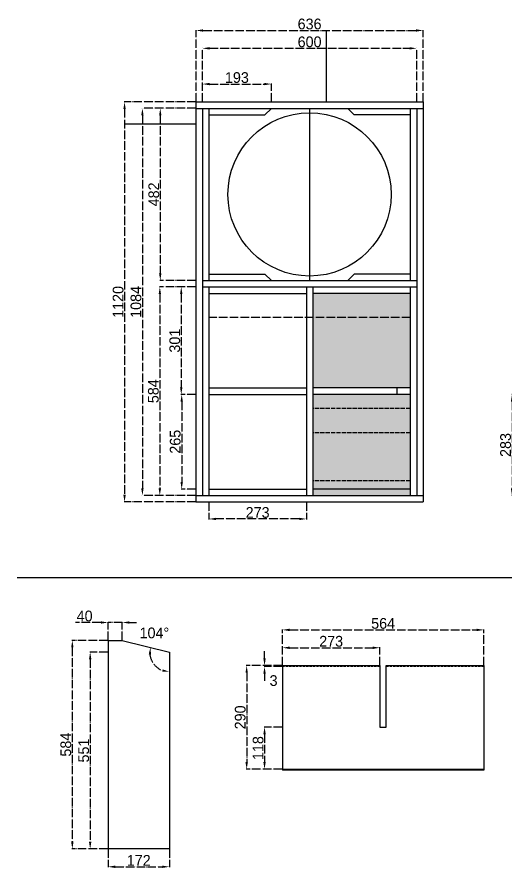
# Model space of a CAD drawing. Header units: millimetres. Extents: x -5727 to 14380, y -5693 to 6274.
# Drawn here: x 10306 to 11675, y -3023 to -640 of the extents above; entities that cross this region are included whole.
import ezdxf

# ---------------------------------------------------------------- set-up
doc = ezdxf.new("R2010")
doc.units = ezdxf.units.MM
for name, pattern in [('ACAD_ISO02W100', [15, 12, -3]), ('ACAD_ISO04W100', [30, 24, -3, 0, -3]), ('HIDDEN', [9.525, 6.35, -3.175])]:
    doc.linetypes.add(name, pattern=pattern)
doc.layers.add('Interior', color=7, linetype='HIDDEN')
doc.layers.add('Linhas apoio', color=8, linetype='ACAD_ISO04W100', transparency=0.3)
doc.dimstyles.new('roy-1', dxfattribs={"dimtxt": 30, "dimasz": 20, "dimexe": 1.25, "dimexo": 0.625, "dimgap": 3, "dimtad": 3, "dimtoh": 1, "dimdec": 0, "dimtxsty": 'Standard', "dimcen": 2.5, "dimadec": 0, "dimazin": 0, "dimtfac": 1, "dimtdec": 0, "dimtmove": 0, "dimatfit": 2, "dimfxl": 1, "dimarcsym": 0})

# ---------------------------------------------------------------- blocks, each defined once
blk = doc.blocks.new('*D252')
at = {"layer": 'Defpoints', "color": 0, "transparency": 16777216}
for p in [(10807.3, -877.7), (10607.3, -1997.7), (10807.3, -1997.7)]:
    blk.add_point(p, dxfattribs=at)
at = {"layer": 'Linhas apoio', "color": 0, "linetype": 'ACAD_ISO04W100', "lineweight": -2, "transparency": 16777216}
for p, q in [((10806.6, -877.7), (10606, -877.7)), ((10607.3, -897.7), (10607.3, -1977.7)), ((10806.6, -1997.7), (10606, -1997.7))]:
    blk.add_line(p, q, dxfattribs=at)
at = {"layer": 'Linhas apoio', "color": 0, "transparency": 16777216}
for points in [[(10603.9, -897.7), (10610.6, -897.7), (10607.3, -877.7)], [(10603.9, -1977.7), (10610.6, -1977.7), (10607.3, -1997.7)]]:
    blk.add_solid(points, dxfattribs=at)
at = {"layer": 'Linhas apoio', "color": 0, "transparency": 16777216, "insert": (10589.3, -1437.7), "char_height": 30, "attachment_point": 5, "rotation": 90}
blk.add_mtext('1120', dxfattribs=at)
blk = doc.blocks.new('*D253')
at = {"layer": 'Defpoints', "color": 0, "transparency": 16777216}
for p in [(10807.3, -895.7), (10657.3, -1979.7), (10807.3, -1979.7)]:
    blk.add_point(p, dxfattribs=at)
at = {"layer": 'Linhas apoio', "color": 0, "linetype": 'ACAD_ISO04W100', "lineweight": -2, "transparency": 16777216}
for p, q in [((10806.6, -895.7), (10656, -895.7)), ((10657.3, -915.7), (10657.3, -1959.7)), ((10806.6, -1979.7), (10656, -1979.7))]:
    blk.add_line(p, q, dxfattribs=at)
at = {"layer": 'Linhas apoio', "color": 0, "transparency": 16777216}
for points in [[(10653.9, -915.7), (10660.6, -915.7), (10657.3, -895.7)], [(10653.9, -1959.7), (10660.6, -1959.7), (10657.3, -1979.7)]]:
    blk.add_solid(points, dxfattribs=at)
at = {"layer": 'Linhas apoio', "color": 0, "transparency": 16777216, "insert": (10639.3, -1437.7), "char_height": 30, "attachment_point": 5, "rotation": 90}
blk.add_mtext('1084', dxfattribs=at)
blk = doc.blocks.new('*D258')
at = {"layer": 'Defpoints', "color": 0, "transparency": 16777216}
for p in [(11443.3, -677.7), (10807.3, -877.7), (11443.3, -877.7)]:
    blk.add_point(p, dxfattribs=at)
at = {"layer": 'Linhas apoio', "color": 0, "linetype": 'ACAD_ISO04W100', "lineweight": -2, "transparency": 16777216}
for p, q in [((10807.3, -877.1), (10807.3, -676.5)), ((10827.3, -677.7), (11423.3, -677.7)), ((11443.3, -877.1), (11443.3, -676.5))]:
    blk.add_line(p, q, dxfattribs=at)
at = {"layer": 'Linhas apoio', "color": 0, "transparency": 16777216}
for points in [[(10827.3, -674.4), (10827.3, -681.1), (10807.3, -677.7)], [(11423.3, -674.4), (11423.3, -681.1), (11443.3, -677.7)]]:
    blk.add_solid(points, dxfattribs=at)
at = {"layer": 'Linhas apoio', "color": 0, "transparency": 16777216, "insert": (11125.3, -659.7), "char_height": 30, "attachment_point": 5}
blk.add_mtext('636', dxfattribs=at)
blk = doc.blocks.new('*D259')
at = {"layer": 'Defpoints', "color": 0, "transparency": 16777216}
for p in [(11425.3, -727.7), (10825.3, -877.7), (11425.3, -877.7)]:
    blk.add_point(p, dxfattribs=at)
at = {"layer": 'Linhas apoio', "color": 0, "linetype": 'ACAD_ISO04W100', "lineweight": -2, "transparency": 16777216}
for p, q in [((10825.3, -877.1), (10825.3, -726.5)), ((10845.3, -727.7), (11405.3, -727.7)), ((11425.3, -877.1), (11425.3, -726.5))]:
    blk.add_line(p, q, dxfattribs=at)
at = {"layer": 'Linhas apoio', "color": 0, "transparency": 16777216}
for points in [[(10845.3, -724.4), (10845.3, -731.1), (10825.3, -727.7)], [(11405.3, -724.4), (11405.3, -731.1), (11425.3, -727.7)]]:
    blk.add_solid(points, dxfattribs=at)
at = {"layer": 'Linhas apoio', "color": 0, "transparency": 16777216, "insert": (11125.3, -709.7), "char_height": 30, "attachment_point": 5}
blk.add_mtext('600', dxfattribs=at)
blk = doc.blocks.new('*D260')
at = {"layer": 'Defpoints', "color": 0, "transparency": 16777216}
for p in [(11018.3, -827.7), (10825.3, -877.7), (11018.3, -877.7)]:
    blk.add_point(p, dxfattribs=at)
at = {"layer": 'Linhas apoio', "color": 0, "linetype": 'ACAD_ISO04W100', "lineweight": -2, "transparency": 16777216}
for p, q in [((10825.3, -877.1), (10825.3, -826.5)), ((10845.3, -827.7), (10998.3, -827.7)), ((11018.3, -877.1), (11018.3, -826.5))]:
    blk.add_line(p, q, dxfattribs=at)
at = {"layer": 'Linhas apoio', "color": 0, "transparency": 16777216}
for points in [[(10845.3, -824.4), (10845.3, -831.1), (10825.3, -827.7)], [(10998.3, -824.4), (10998.3, -831.1), (11018.3, -827.7)]]:
    blk.add_solid(points, dxfattribs=at)
at = {"layer": 'Linhas apoio', "color": 0, "transparency": 16777216, "insert": (10921.8, -809.7), "char_height": 30, "attachment_point": 5}
blk.add_mtext('193', dxfattribs=at)
blk = doc.blocks.new('*D261')
at = {"layer": 'Defpoints', "color": 0, "transparency": 16777216}
for p in [(10807.3, -1696.7), (10767.2, -1961.7), (10807.3, -1961.7)]:
    blk.add_point(p, dxfattribs=at)
at = {"layer": 'Linhas apoio', "color": 0, "linetype": 'ACAD_ISO04W100', "lineweight": -2, "transparency": 16777216}
for p, q in [((10806.6, -1696.7), (10766, -1696.7)), ((10767.2, -1716.7), (10767.2, -1941.7)), ((10806.6, -1961.7), (10766, -1961.7))]:
    blk.add_line(p, q, dxfattribs=at)
at = {"layer": 'Linhas apoio', "color": 0, "transparency": 16777216}
for points in [[(10763.9, -1716.7), (10770.6, -1716.7), (10767.2, -1696.7)], [(10763.9, -1941.7), (10770.6, -1941.7), (10767.2, -1961.7)]]:
    blk.add_solid(points, dxfattribs=at)
at = {"layer": 'Linhas apoio', "color": 0, "transparency": 16777216, "insert": (10749.2, -1829.2), "char_height": 30, "attachment_point": 5, "rotation": 90}
blk.add_mtext('265', dxfattribs=at)
blk = doc.blocks.new('*D277')
at = {"layer": 'Defpoints', "color": 0, "transparency": 16777216}
for p in [(10807.3, -1395.7), (10766, -1696.7), (10807.3, -1696.7)]:
    blk.add_point(p, dxfattribs=at)
at = {"layer": 'Linhas apoio', "color": 0, "linetype": 'ACAD_ISO04W100', "lineweight": -2, "transparency": 16777216}
for p, q in [((10806.6, -1395.7), (10764.7, -1395.7)), ((10766, -1415.7), (10766, -1676.7)), ((10806.6, -1696.7), (10764.7, -1696.7))]:
    blk.add_line(p, q, dxfattribs=at)
at = {"layer": 'Linhas apoio', "color": 0, "transparency": 16777216}
for points in [[(10762.7, -1415.7), (10769.3, -1415.7), (10766, -1395.7)], [(10762.7, -1676.7), (10769.3, -1676.7), (10766, -1696.7)]]:
    blk.add_solid(points, dxfattribs=at)
at = {"layer": 'Linhas apoio', "color": 0, "transparency": 16777216, "insert": (10748, -1546.2), "char_height": 30, "attachment_point": 5, "rotation": 90}
blk.add_mtext('301', dxfattribs=at)
blk = doc.blocks.new('*D280')
at = {"layer": 'Defpoints', "color": 0, "transparency": 16777216}
for p in [(11836.5, -1696.8), (11692.1, -1979.7), (11836.5, -1979.7)]:
    blk.add_point(p, dxfattribs=at)
at = {"layer": 'Linhas apoio', "color": 0, "linetype": 'ACAD_ISO04W100', "lineweight": -2, "transparency": 16777216}
for p, q in [((11835.9, -1696.8), (11690.8, -1696.8)), ((11692.1, -1716.8), (11692.1, -1959.7)), ((11835.9, -1979.7), (11690.8, -1979.7))]:
    blk.add_line(p, q, dxfattribs=at)
at = {"layer": 'Linhas apoio', "color": 0, "transparency": 16777216}
for points in [[(11688.7, -1716.8), (11695.4, -1716.8), (11692.1, -1696.8)], [(11688.7, -1959.7), (11695.4, -1959.7), (11692.1, -1979.7)]]:
    blk.add_solid(points, dxfattribs=at)
at = {"layer": 'Linhas apoio', "color": 0, "transparency": 16777216, "insert": (11674.1, -1838.3), "char_height": 30, "attachment_point": 5, "rotation": 90}
blk.add_mtext('283', dxfattribs=at)
blk = doc.blocks.new('*D320')
at = {"layer": 'Defpoints', "color": 0, "transparency": 16777216}
for p in [(10807.3, -895.7), (10707.3, -1377.7), (10807.3, -1377.7)]:
    blk.add_point(p, dxfattribs=at)
at = {"layer": 'Linhas apoio', "color": 0, "linetype": 'ACAD_ISO04W100', "lineweight": -2, "transparency": 16777216}
for p, q in [((10806.6, -895.7), (10706, -895.7)), ((10707.3, -915.7), (10707.3, -1357.7)), ((10806.6, -1377.7), (10706, -1377.7))]:
    blk.add_line(p, q, dxfattribs=at)
at = {"layer": 'Linhas apoio', "color": 0, "transparency": 16777216}
for points in [[(10703.9, -915.7), (10710.6, -915.7), (10707.3, -895.7)], [(10703.9, -1357.7), (10710.6, -1357.7), (10707.3, -1377.7)]]:
    blk.add_solid(points, dxfattribs=at)
at = {"layer": 'Linhas apoio', "color": 0, "transparency": 16777216, "insert": (10689.3, -1136.7), "char_height": 30, "attachment_point": 5, "rotation": 90}
blk.add_mtext('482', dxfattribs=at)
blk = doc.blocks.new('*D321')
at = {"layer": 'Defpoints', "color": 0, "transparency": 16777216}
for p in [(10807.3, -1395.7), (10706, -1979.7), (10807.3, -1979.7)]:
    blk.add_point(p, dxfattribs=at)
at = {"layer": 'Linhas apoio', "color": 0, "linetype": 'ACAD_ISO04W100', "lineweight": -2, "transparency": 16777216}
for p, q in [((10806.6, -1395.7), (10704.8, -1395.7)), ((10706, -1415.7), (10706, -1959.7)), ((10806.6, -1979.7), (10704.8, -1979.7))]:
    blk.add_line(p, q, dxfattribs=at)
at = {"layer": 'Linhas apoio', "color": 0, "transparency": 16777216}
for points in [[(10702.7, -1415.7), (10709.4, -1415.7), (10706, -1395.7)], [(10702.7, -1959.7), (10709.4, -1959.7), (10706, -1979.7)]]:
    blk.add_solid(points, dxfattribs=at)
at = {"layer": 'Linhas apoio', "color": 0, "transparency": 16777216, "insert": (10688, -1687.7), "char_height": 30, "attachment_point": 5, "rotation": 90}
blk.add_mtext('584', dxfattribs=at)
blk = doc.blocks.new('*D322')
at = {"layer": 'Defpoints', "color": 0, "transparency": 16777216}
for p in [(10843.3, -1997.7), (11116.3, -1997.7), (10843.3, -2045.4)]:
    blk.add_point(p, dxfattribs=at)
at = {"layer": 'Linhas apoio', "color": 0, "linetype": 'ACAD_ISO04W100', "lineweight": -2, "transparency": 16777216}
for p, q in [((10843.3, -1998.3), (10843.3, -2046.7)), ((11116.3, -1998.3), (11116.3, -2046.7)), ((11096.3, -2045.4), (10863.3, -2045.4))]:
    blk.add_line(p, q, dxfattribs=at)
at = {"layer": 'Linhas apoio', "color": 0, "transparency": 16777216}
for points in [[(10863.3, -2042.1), (10863.3, -2048.7), (10843.3, -2045.4)], [(11096.3, -2042.1), (11096.3, -2048.7), (11116.3, -2045.4)]]:
    blk.add_solid(points, dxfattribs=at)
at = {"layer": 'Linhas apoio', "color": 0, "transparency": 16777216, "insert": (10979.8, -2027.4), "char_height": 30, "attachment_point": 5}
blk.add_mtext('273', dxfattribs=at)
blk = doc.blocks.new('*D324')
at = {"layer": 'Defpoints', "color": 0, "transparency": 16777216}
for p in [(10561, -2969.3), (10733, -2969.3), (10733, -3019.3)]:
    blk.add_point(p, dxfattribs=at)
at = {"layer": 'Linhas apoio', "color": 0, "linetype": 'ACAD_ISO04W100', "lineweight": -2, "transparency": 16777216}
for p, q in [((10561, -2969.9), (10561, -3020.6)), ((10733, -2969.9), (10733, -3020.6)), ((10581, -3019.3), (10713, -3019.3))]:
    blk.add_line(p, q, dxfattribs=at)
at = {"layer": 'Linhas apoio', "color": 0, "transparency": 16777216}
for points in [[(10581, -3016), (10581, -3022.6), (10561, -3019.3)], [(10713, -3016), (10713, -3022.6), (10733, -3019.3)]]:
    blk.add_solid(points, dxfattribs=at)
at = {"layer": 'Linhas apoio', "color": 0, "transparency": 16777216, "insert": (10647, -3001.3), "char_height": 30, "attachment_point": 5}
blk.add_mtext('172', dxfattribs=at)
blk = doc.blocks.new('*D325')
at = {"layer": 'Defpoints', "color": 0, "transparency": 16777216}
for p in [(10561, -2385.3), (10461, -2969.3), (10561, -2969.3)]:
    blk.add_point(p, dxfattribs=at)
at = {"layer": 'Linhas apoio', "color": 0, "linetype": 'ACAD_ISO04W100', "lineweight": -2, "transparency": 16777216}
for p, q in [((10560.4, -2385.3), (10459.8, -2385.3)), ((10461, -2405.3), (10461, -2949.3)), ((10560.4, -2969.3), (10459.8, -2969.3))]:
    blk.add_line(p, q, dxfattribs=at)
at = {"layer": 'Linhas apoio', "color": 0, "transparency": 16777216}
for points in [[(10457.7, -2405.3), (10464.4, -2405.3), (10461, -2385.3)], [(10457.7, -2949.3), (10464.4, -2949.3), (10461, -2969.3)]]:
    blk.add_solid(points, dxfattribs=at)
at = {"layer": 'Linhas apoio', "color": 0, "transparency": 16777216, "insert": (10443, -2677.3), "char_height": 30, "attachment_point": 5, "rotation": 90}
blk.add_mtext('584', dxfattribs=at)
blk = doc.blocks.new('*D326')
at = {"layer": 'Defpoints', "color": 0, "transparency": 16777216}
for p in [(10561, -2418.2), (10511, -2969.3), (10561, -2969.3)]:
    blk.add_point(p, dxfattribs=at)
at = {"layer": 'Linhas apoio', "color": 0, "linetype": 'ACAD_ISO04W100', "lineweight": -2, "transparency": 16777216}
for p, q in [((10560.4, -2418.2), (10509.8, -2418.2)), ((10511, -2438.2), (10511, -2949.3)), ((10560.4, -2969.3), (10509.8, -2969.3))]:
    blk.add_line(p, q, dxfattribs=at)
at = {"layer": 'Linhas apoio', "color": 0, "transparency": 16777216}
for points in [[(10507.7, -2438.2), (10514.4, -2438.2), (10511, -2418.2)], [(10507.7, -2949.3), (10514.4, -2949.3), (10511, -2969.3)]]:
    blk.add_solid(points, dxfattribs=at)
at = {"layer": 'Linhas apoio', "color": 0, "transparency": 16777216, "insert": (10493, -2693.8), "char_height": 30, "attachment_point": 5, "rotation": 90}
blk.add_mtext('551', dxfattribs=at)
blk = doc.blocks.new('*D327')
at = {"layer": 'Defpoints', "color": 0, "transparency": 16777216}
for p in [(10601, -2335.3), (10561, -2385.3), (10601, -2385.3)]:
    blk.add_point(p, dxfattribs=at)
at = {"layer": 'Linhas apoio', "color": 0, "linetype": 'ACAD_ISO04W100', "lineweight": -2, "transparency": 16777216}
for p, q in [((10561, -2384.7), (10561, -2334.1)), ((10601, -2384.7), (10601, -2334.1)), ((10541, -2335.3), (10470, -2335.3)), ((10601, -2335.3), (10561, -2335.3)), ((10621, -2335.3), (10641, -2335.3))]:
    blk.add_line(p, q, dxfattribs=at)
at = {"layer": 'Linhas apoio', "color": 0, "transparency": 16777216}
for points in [[(10541, -2332), (10541, -2338.6), (10561, -2335.3)], [(10621, -2332), (10621, -2338.6), (10601, -2335.3)]]:
    blk.add_solid(points, dxfattribs=at)
at = {"layer": 'Linhas apoio', "color": 0, "transparency": 16777216, "insert": (10495.5, -2317.3), "char_height": 30, "attachment_point": 5}
blk.add_mtext('40', dxfattribs=at)
blk = doc.blocks.new('*D328')
at = {"layer": 'Defpoints', "color": 0, "transparency": 16777216}
for p in [(10601, -2385.3), (10733, -2418.2), (10733, -2418.2), (10701.6, -2463.6), (10733, -2969.3)]:
    blk.add_point(p, dxfattribs=at)
at = {"layer": 'Linhas apoio', "color": 0, "linetype": 'ACAD_ISO04W100', "lineweight": -2, "transparency": 16777216}
blk.add_arc((10733, -2418.2), 55.2, 186.8831, 249.1169, dxfattribs=at)
at = {"layer": 'Linhas apoio', "color": 0, "transparency": 16777216}
for points in [[(10674.9, -2424.6), (10681.6, -2425), (10679.5, -2404.9)], [(10714, -2466.5), (10712.8, -2473.1), (10733, -2473.4)]]:
    blk.add_solid(points, dxfattribs=at)
at = {"layer": 'Linhas apoio', "color": 0, "transparency": 16777216, "insert": (10690.8, -2364.7), "char_height": 30, "attachment_point": 5}
blk.add_mtext('104°', dxfattribs=at)
blk = doc.blocks.new('*D333')
at = {"layer": 'Defpoints', "color": 0, "transparency": 16777216}
for p in [(11322.2, -2406), (11049.2, -2456), (11322.2, -2456)]:
    blk.add_point(p, dxfattribs=at)
at = {"layer": 'Linhas apoio', "color": 0, "linetype": 'ACAD_ISO04W100', "lineweight": -2, "transparency": 16777216}
for p, q in [((11049.2, -2455.4), (11049.2, -2404.8)), ((11069.2, -2406), (11302.2, -2406)), ((11322.2, -2455.4), (11322.2, -2404.8))]:
    blk.add_line(p, q, dxfattribs=at)
at = {"layer": 'Linhas apoio', "color": 0, "transparency": 16777216}
for points in [[(11069.2, -2402.7), (11069.2, -2409.4), (11049.2, -2406)], [(11302.2, -2402.7), (11302.2, -2409.4), (11322.2, -2406)]]:
    blk.add_solid(points, dxfattribs=at)
at = {"layer": 'Linhas apoio', "color": 0, "transparency": 16777216, "insert": (11185.7, -2388), "char_height": 30, "attachment_point": 5}
blk.add_mtext('273', dxfattribs=at)
blk = doc.blocks.new('*D334')
at = {"layer": 'Defpoints', "color": 0, "transparency": 16777216}
for p in [(11613.2, -2356), (11049.2, -2456), (11613.2, -2456)]:
    blk.add_point(p, dxfattribs=at)
at = {"layer": 'Linhas apoio', "color": 0, "linetype": 'ACAD_ISO04W100', "lineweight": -2, "transparency": 16777216}
for p, q in [((11049.2, -2455.4), (11049.2, -2354.8)), ((11069.2, -2356), (11593.2, -2356)), ((11613.2, -2455.4), (11613.2, -2354.8))]:
    blk.add_line(p, q, dxfattribs=at)
at = {"layer": 'Linhas apoio', "color": 0, "transparency": 16777216}
for points in [[(11069.2, -2352.7), (11069.2, -2359.4), (11049.2, -2356)], [(11593.2, -2352.7), (11593.2, -2359.4), (11613.2, -2356)]]:
    blk.add_solid(points, dxfattribs=at)
at = {"layer": 'Linhas apoio', "color": 0, "transparency": 16777216, "insert": (11331.2, -2338), "char_height": 30, "attachment_point": 5}
blk.add_mtext('564', dxfattribs=at)
blk = doc.blocks.new('*D335')
at = {"layer": 'Defpoints', "color": 0, "transparency": 16777216}
for p in [(11049.2, -2456), (10949.2, -2746.1), (11049.2, -2746.1)]:
    blk.add_point(p, dxfattribs=at)
at = {"layer": 'Linhas apoio', "color": 0, "linetype": 'ACAD_ISO04W100', "lineweight": -2, "transparency": 16777216}
for p, q in [((11048.5, -2456), (10947.9, -2456)), ((10949.2, -2476), (10949.2, -2726.1)), ((11048.5, -2746.1), (10947.9, -2746.1))]:
    blk.add_line(p, q, dxfattribs=at)
at = {"layer": 'Linhas apoio', "color": 0, "transparency": 16777216}
for points in [[(10945.8, -2476), (10952.5, -2476), (10949.2, -2456)], [(10945.8, -2726.1), (10952.5, -2726.1), (10949.2, -2746.1)]]:
    blk.add_solid(points, dxfattribs=at)
at = {"layer": 'Linhas apoio', "color": 0, "transparency": 16777216, "insert": (10931.2, -2601), "char_height": 30, "attachment_point": 5, "rotation": 90}
blk.add_mtext('290', dxfattribs=at)
blk = doc.blocks.new('*D336')
at = {"layer": 'Defpoints', "color": 0, "transparency": 16777216}
for p in [(11049.2, -2628), (10999.2, -2746.1), (11049.2, -2746.1)]:
    blk.add_point(p, dxfattribs=at)
at = {"layer": 'Linhas apoio', "color": 0, "linetype": 'ACAD_ISO04W100', "lineweight": -2, "transparency": 16777216}
for p, q in [((11048.5, -2628), (10997.9, -2628)), ((10999.2, -2648), (10999.2, -2726.1)), ((11048.5, -2746.1), (10997.9, -2746.1))]:
    blk.add_line(p, q, dxfattribs=at)
at = {"layer": 'Linhas apoio', "color": 0, "transparency": 16777216}
for points in [[(10995.8, -2648), (11002.5, -2648), (10999.2, -2628)], [(10995.8, -2726.1), (11002.5, -2726.1), (10999.2, -2746.1)]]:
    blk.add_solid(points, dxfattribs=at)
at = {"layer": 'Linhas apoio', "color": 0, "transparency": 16777216, "insert": (10981.2, -2687), "char_height": 30, "attachment_point": 5, "rotation": 90}
blk.add_mtext('118', dxfattribs=at)
blk = doc.blocks.new('*D395')
at = {"layer": 'Defpoints', "color": 0, "transparency": 16777216}
for p in [(10999.2, -2458.9), (11049.2, -2456), (11049.2, -2458.9)]:
    blk.add_point(p, dxfattribs=at)
at = {"layer": 'Linhas apoio', "color": 0, "linetype": 'ACAD_ISO04W100', "lineweight": -2, "transparency": 16777216}
for p, q in [((10999.2, -2436), (10999.2, -2416)), ((11048.5, -2456), (10997.9, -2456)), ((11048.5, -2458.9), (10997.9, -2458.9)), ((10999.2, -2456), (10999.2, -2458.9)), ((10999.2, -2478.9), (10999.2, -2498.9))]:
    blk.add_line(p, q, dxfattribs=at)
at = {"layer": 'Linhas apoio', "color": 0, "transparency": 16777216}
for points in [[(10995.8, -2436), (11002.5, -2436), (10999.2, -2456)], [(10995.8, -2478.9), (11002.5, -2478.9), (10999.2, -2458.9)]]:
    blk.add_solid(points, dxfattribs=at)
at = {"layer": 'Linhas apoio', "color": 0, "transparency": 16777216, "insert": (11024.5, -2498.1), "char_height": 30, "attachment_point": 5}
blk.add_mtext('3', dxfattribs=at)

msp = doc.modelspace()

# ---------------------------------------------------------------- hatches: boundary and pattern name
at = {"layer": 'Linhas apoio', "transparency": 33554554}
h = msp.add_hatch(color=256, dxfattribs=at)
h.dxf.hatch_style = 1
h.set_gradient(color1=(255, 255, 255), color2=(0, 0, 0), rotation=270)
h.paths.add_polyline_path([(11134.274, -1413.717), (11134.274, -1481.115), (11407.274, -1481.115), (11407.274, -1413.717)])
h = msp.add_hatch(color=256, dxfattribs=at)
h.dxf.hatch_style = 1
h.set_gradient(color2=(0, 0, 0), rotation=90)
h.paths.add_polyline_path([(11134.274, -1481.115), (11407.274, -1481.115), (11407.274, -1678.717), (11134.274, -1678.717)])
h = msp.add_hatch(color=256, dxfattribs=at)
h.dxf.hatch_style = 1
h.set_gradient(color1=(199, 200, 202), color2=(0, 0, 0), rotation=270, one_color=1)
h.paths.add_polyline_path([(11134.274, -1736.527), (11407.274, -1736.527), (11407.274, -1696.717), (11134.274, -1696.717)])
h = msp.add_hatch(color=256, dxfattribs=at)
h.dxf.hatch_style = 1
h.set_gradient(color2=(0, 0, 0), rotation=90)
h.paths.add_polyline_path([(11134.274, -1736.527), (11407.274, -1736.527), (11407.274, -1838.172), (11134.274, -1838.172)])
h = msp.add_hatch(color=256, dxfattribs=at)
h.dxf.hatch_style = 1
h.set_gradient(rotation=270)
h.paths.add_polyline_path([(11134.274, -1837.848), (11407.274, -1837.848), (11407.274, -1979.717), (11134.274, -1979.717)])

# ---------------------------------------------------------------- linework, layer by layer
for p, q in [((11172.552, -727.717), (11172.552, -677.717)), ((11172.552, -777.717), (11172.552, -727.717)), ((11172.552, -827.717), (11172.552, -777.717)), ((11172.552, -877.717), (11172.552, -827.717)), ((10807.274, -877.717), (11443.274, -877.717)), ((10807.274, -877.717), (10807.274, -1997.717)), ((11443.274, -877.717), (11443.274, -1997.717)), ((10807.274, -895.717), (11443.274, -895.717)), ((10825.274, -895.717), (10825.274, -1979.717)), ((10843.274, -895.717), (10843.274, -1377.717)), ((11000.274, -913.717), (11018.274, -895.717)), ((11125.274, -895.717), (11125.274, -1377.717)), ((11250.274, -913.717), (11232.274, -895.717)), ((11407.274, -895.717), (11407.274, -1377.717)), ((11425.274, -895.717), (11425.274, -1979.717)), ((10843.274, -913.717), (11000.274, -913.717)), ((11407.274, -913.717), (11250.274, -913.717)), ((10657.274, -940.498), (10607.274, -940.498)), ((10707.274, -940.498), (10657.274, -940.498)), ((10757.274, -940.498), (10707.274, -940.498)), ((10807.274, -940.498), (10757.274, -940.498)), ((10825.274, -1377.717), (11425.274, -1377.717)), ((10843.274, -1359.717), (11000.274, -1359.717)), ((11000.274, -1359.717), (11018.274, -1377.717)), ((11250.274, -1359.717), (11232.274, -1377.717)), ((11407.274, -1359.717), (11250.274, -1359.717)), ((10825.274, -1395.717), (11425.274, -1395.717)), ((10843.274, -1395.717), (10843.274, -1979.717)), ((11116.274, -1395.717), (11116.274, -1979.717)), ((11134.274, -1395.717), (11134.274, -1979.717)), ((11407.274, -1395.717), (11407.274, -1979.717)), ((10843.274, -1413.717), (11116.274, -1413.717)), ((11407.274, -1413.717), (11134.274, -1413.717)), ((10843.274, -1678.717), (11116.274, -1678.717)), ((11407.274, -1678.717), (11134.274, -1678.717)), ((11369.242, -1678.717), (11369.242, -1696.717)), ((10843.274, -1696.717), (11116.274, -1696.717)), ((11407.274, -1696.717), (11134.274, -1696.717)), ((10843.274, -1961.717), (11116.274, -1961.717)), ((11407.274, -1961.717), (11134.274, -1961.717)), ((10807.274, -1979.717), (11443.274, -1979.717)), ((10807.274, -1997.717), (11443.274, -1997.717)), ((10306.197, -2208.863), (13176.197, -2208.863)), ((10561.027, -2385.31), (10561.027, -2969.31)), ((10561.027, -2385.31), (10601.027, -2385.31)), ((10601.027, -2385.31), (10733.031, -2418.222)), ((10733.031, -2418.222), (10733.031, -2969.31)), ((11049.159, -2455.99), (11322.159, -2455.99)), ((11049.159, -2455.99), (11049.159, -2748.99)), ((11322.159, -2455.99), (11322.159, -2627.995)), ((11340.159, -2455.99), (11613.159, -2455.99)), ((11340.159, -2627.995), (11340.159, -2455.99)), ((11517.537, -2458.904), (11517.537, -2455.99)), ((11613.159, -2455.99), (11613.159, -2748.99)), ((11322.159, -2627.995), (11340.159, -2627.995)), ((11049.159, -2746.076), (11613.159, -2746.076)), ((11613.159, -2748.99), (11049.159, -2748.99)), ((10733.031, -2969.31), (10561.027, -2969.31))]:
    msp.add_line(p, q)
at = {"linetype": 'ACAD_ISO02W100'}
for p, q in [((11407.274, -1736.527), (11134.274, -1736.527)), ((11407.274, -1938.224), (11134.274, -1938.224))]:
    msp.add_line(p, q, dxfattribs=at)
at = {"linetype": 'ACAD_ISO02W100', "transparency": 33554610}
msp.add_line((11407.274, -1804.004), (11134.274, -1804.004), dxfattribs=at)
msp.add_circle((11125.274, -1136.717), 228.5)
at = {"layer": 'Interior'}
for p, q in [((11322.159, -2458.904), (11049.159, -2458.904)), ((11613.159, -2458.904), (11340.159, -2458.904))]:
    msp.add_line(p, q, dxfattribs=at)
at = {"layer": 'Linhas apoio'}
msp.add_line((11407.274, -1481.115), (10843.274, -1481.115), dxfattribs=at)

# ---------------------------------------------------------------- dimensions: what is measured, and where the dimension line sits
for base, p1, p2, picture, middle in [((11443.274, -677.717), (10807.274, -877.717), (11443.274, -877.717), '*D258', (11125.274, -659.717)), ((11425.274, -727.717), (10825.274, -877.717), (11425.274, -877.717), '*D259', (11125.274, -709.717)), ((11018.274, -827.717), (10825.274, -877.717), (11018.274, -877.717), '*D260', (10921.774, -809.717)), ((10843.274, -2045.414), (11116.274, -1997.717), (10843.274, -1997.717), '*D322', (10979.774, -2027.414)), ((11613.162, -2356.039), (11049.162, -2456.039), (11613.162, -2456.039), '*D334', (11331.162, -2338.039)), ((11322.162, -2406.039), (11049.162, -2456.039), (11322.162, -2456.039), '*D333', (11185.662, -2388.039)), ((10733.031, -3019.31), (10561.027, -2969.31), (10733.031, -2969.31), '*D324', (10647.029, -3001.31))]:
    dim = msp.add_linear_dim(base=base, p1=p1, p2=p2, dimstyle='roy-1', dxfattribs=at)
    dim.commit()
    dim.dimension.update_dxf_attribs({"geometry": picture, "text_midpoint": middle})
for base, p1, p2, picture, middle in [((10607.274, -1997.717), (10807.274, -877.717), (10807.274, -1997.717), '*D252', (10589.274, -1437.717)), ((10657.274, -1979.717), (10807.274, -895.717), (10807.274, -1979.717), '*D253', (10639.274, -1437.717)), ((10707.274, -1377.717), (10807.274, -895.717), (10807.274, -1377.717), '*D320', (10689.274, -1136.717)), ((10706.024, -1979.717), (10807.274, -1395.717), (10807.274, -1979.717), '*D321', (10688.024, -1687.717)), ((10765.998, -1696.717), (10807.274, -1395.717), (10807.274, -1696.717), '*D277', (10747.998, -1546.217)), ((10767.248, -1961.717), (10807.274, -1696.717), (10807.274, -1961.717), '*D261', (10749.248, -1829.217)), ((11692.064, -1979.717), (11836.5, -1696.835), (11836.5, -1979.717), '*D280', (11674.064, -1838.276)), ((10461.027, -2969.31), (10561.027, -2385.31), (10561.027, -2969.31), '*D325', (10443.027, -2677.31)), ((10511.027, -2969.31), (10561.027, -2418.222), (10561.027, -2969.31), '*D326', (10493.027, -2693.766)), ((10949.159, -2746.076), (11049.159, -2455.99), (11049.159, -2746.076), '*D335', (10931.159, -2601.033)), ((10999.159, -2746.076), (11049.159, -2627.995), (11049.159, -2746.076), '*D336', (10981.159, -2687.035))]:
    dim = msp.add_linear_dim(base=base, p1=p1, p2=p2, angle=90, dimstyle='roy-1', dxfattribs=at)
    dim.commit()
    dim.dimension.update_dxf_attribs({"geometry": picture, "text_midpoint": middle})
dim = msp.add_linear_dim(base=(10601.027, -2335.31), p1=(10561.027, -2385.31), p2=(10601.027, -2385.31), dimstyle='roy-1', dxfattribs=at)
dim.commit()
dim.dimension.update_dxf_attribs({"geometry": '*D327', "text_midpoint": (10495.527, -2335.31), "dimtype": 160})
dim = msp.add_angular_dim_2l(base=(10701.646, -2463.605), line1=((10733.031, -2418.222), (10733.031, -2969.31)), line2=((10601.027, -2385.31), (10733.031, -2418.222)), dimstyle='roy-1', dxfattribs=at)
dim.commit()
dim.dimension.update_dxf_attribs({"geometry": '*D328', "text_midpoint": (10690.827, -2382.678), "dimtype": 162})
dim = msp.add_linear_dim(base=(10999.159, -2458.904), p1=(11049.159, -2455.99), p2=(11049.159, -2458.904), angle=90, dimstyle='roy-1', override={"dimtmove": 2}, dxfattribs=at)
dim.commit()
dim.dimension.update_dxf_attribs({"geometry": '*D395', "text_midpoint": (11024.512, -2498.113), "dimtype": 160})

doc.saveas('drawing.dxf')
